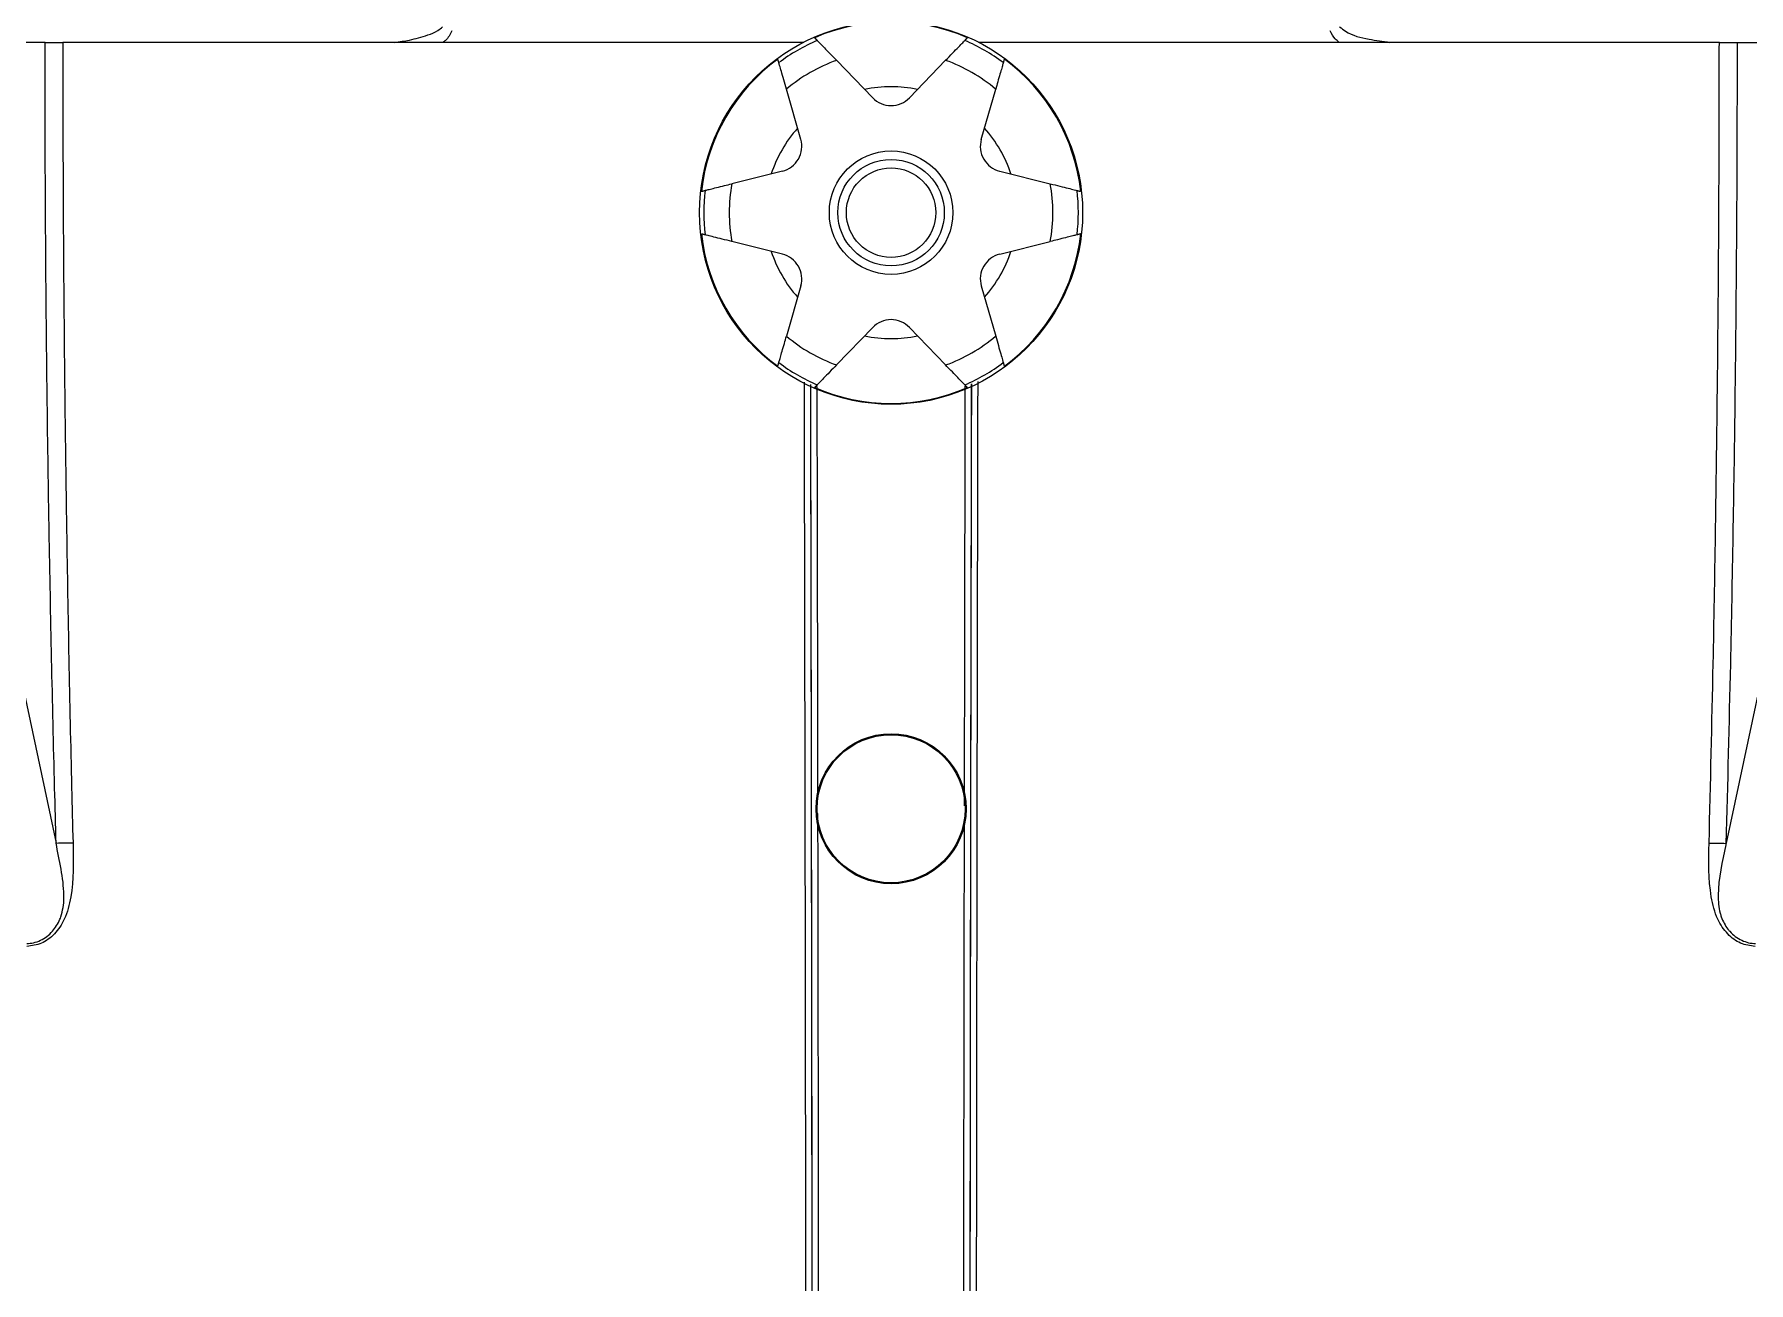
# Model space of a CAD drawing. Extents: x 2 to 136, y 1 to 99.
# Drawn here: x 55.184 to 59.211, y 7.912 to 10.844 of the extents above; entities that cross this region are included whole.
import ezdxf

# ---------------------------------------------------------------- set-up
doc = ezdxf.new("R2010")
doc.units = 0
doc.header["$MEASUREMENT"] = 0
doc.linetypes.add('SLD-Solid', pattern=[0])
doc.layers.add('OBJECT', color=7, linetype='CONTINUOUS')

msp = doc.modelspace()

# ---------------------------------------------------------------- linework, layer by layer
at = {"layer": 'OBJECT', "linetype": 'SLD-Solid', "lineweight": 15}
for p, q in [((55.2091, 10.8253), (55.2508, 10.8253)), ((56.991, 10.8253), (55.2508, 10.8253)), ((59.1419, 10.8253), (57.4017, 10.8253)), ((59.1419, 10.8253), (59.1836, 10.8253)), ((57.1532, 10.695), (57.0681, 10.7831)), ((57.2395, 10.695), (57.3246, 10.7831)), ((56.9844, 10.5975), (56.9506, 10.7152)), ((57.4083, 10.5975), (57.4421, 10.7152)), ((56.9412, 10.5228), (56.8224, 10.4931)), ((57.4515, 10.5228), (57.5703, 10.4931)), ((56.9412, 10.3279), (56.8224, 10.3575)), ((57.4515, 10.3279), (57.5703, 10.3575)), ((56.9844, 10.2531), (56.9506, 10.1354)), ((57.4083, 10.2531), (57.4421, 10.1354)), ((57.1532, 10.1556), (57.0681, 10.0676)), ((57.2395, 10.1556), (57.3246, 10.0676)), ((55.022, 9.9453), (55.2351, 8.9441)), ((59.3707, 9.9453), (59.1576, 8.9441))]:
    msp.add_line(p, q, dxfattribs=at)
for centre, radius in [((57.1964, 10.4253), 0.45), ((57.1964, 10.4253), 0.145), ((57.1964, 10.4253), 0.125), ((57.1964, 10.4253), 0.105), ((57.1964, 9.0253), 0.1762), ((57.1964, 9.0253), 0.1739)]:
    msp.add_circle(centre, radius, dxfattribs=at)
for centre, radius, start, end in [((57.1964, 10.4253), 0.4483, 66.4043, 113.5957), ((57.1964, 10.4253), 0.44, 113.1969, 126.8031), ((57.1964, 10.4253), 0.44, 53.1969, 66.8031), ((57.1964, 10.4253), 0.4483, 126.4043, 173.5957), ((57.1964, 10.4253), 0.38, 109.7185, 130.2815), ((57.1964, 10.4253), 0.38, 49.7185, 70.2815), ((57.1964, 10.4253), 0.4483, 6.4043, 53.5957), ((57.1964, 10.4253), 0.2958, 77.8905, 102.1095), ((57.1964, 10.7367), 0.06, 224, 316), ((57.1964, 10.4253), 0.2958, 137.8905, 162.1095), ((56.9267, 10.581), 0.06, 284, 16), ((57.466, 10.581), 0.06, 164, 256), ((57.1964, 10.4253), 0.2958, 17.8905, 42.1095), ((57.1964, 10.4253), 0.44, 173.1969, 186.8031), ((57.1964, 10.4253), 0.38, 169.7185, 190.2815), ((57.1964, 10.4253), 0.38, 349.7185, 10.2815), ((57.1964, 10.4253), 0.44, 353.1969, 6.8031), ((57.1964, 10.4253), 0.4483, 186.4043, 233.5957), ((57.1964, 10.4253), 0.4483, 306.4043, 353.5957), ((57.1964, 10.4253), 0.2958, 197.8905, 222.1095), ((56.9267, 10.2696), 0.06, 344, 76), ((57.466, 10.2696), 0.06, 104, 196), ((57.1964, 10.4253), 0.2958, 317.8905, 342.1095), ((57.1964, 10.114), 0.06, 44, 136), ((57.1964, 10.4253), 0.38, 229.7185, 250.2815), ((57.1964, 10.4253), 0.2958, 257.8905, 282.1095), ((57.1964, 10.4253), 0.38, 289.7185, 310.2815), ((57.1964, 10.4253), 0.44, 233.1969, 246.8031), ((57.1964, 10.4253), 0.44, 293.1969, 306.8031), ((57.1964, 10.4253), 0.4483, 246.4043, 293.5957)]:
    msp.add_arc(centre, radius, start, end, dxfattribs=at)
for points, knots in [([(56.0303, 10.8253), (56.0419, 10.8269), (56.0683, 10.8305), (56.1021, 10.8401), (56.1291, 10.8501), (56.1393, 10.8589), (56.1429, 10.8621)], [0, 0, 0, 0, 0.293555, 0.667633, 0.881097, 1, 1, 1, 1]), ([(56.1648, 10.8523), (56.1605, 10.844), (56.1551, 10.8333), (56.1459, 10.8267), (56.144, 10.8253)], [0, 0, 0, 0, 0.785747, 1, 1, 1, 1]), ([(58.2493, 10.8253), (58.2459, 10.8279), (58.2367, 10.8349), (58.2313, 10.8456), (58.2279, 10.8523)], [0, 0, 0, 0, 0.372713, 1, 1, 1, 1]), ([(58.2498, 10.8621), (58.2545, 10.8583), (58.2744, 10.8423), (58.3164, 10.8323), (58.3513, 10.8275), (58.3673, 10.8253)], [0, 0, 0, 0, 0.142491, 0.608093, 1, 1, 1, 1]), ([(55.2091, 10.8253), (55.1778, 10.8253), (55.1219, 10.8253), (55.066, 10.8253), (55.0414, 10.8253)], [0, 0, 0, 0, 0.56, 1, 1, 1, 1]), ([(55.2352, 8.944), (55.234, 8.9873), (55.2276, 9.2322), (55.2207, 9.5529), (55.2152, 9.9059), (55.2117, 10.2084), (55.2095, 10.5149), (55.2092, 10.7458), (55.2091, 10.8253)], [0, 0, 0, 0, 0.069093, 0.390745, 0.511364, 0.631984, 0.873208, 1, 1, 1, 1]), ([(55.2508, 10.8253), (55.2509, 10.7458), (55.2511, 10.5151), (55.2531, 10.2087), (55.2564, 9.9062), (55.2614, 9.5534), (55.2675, 9.2329), (55.2738, 8.988), (55.2749, 8.9447)], [0, 0, 0, 0, 0.126792, 0.368017, 0.488638, 0.609261, 0.930911, 1, 1, 1, 1]), ([(57.023, 10.8298), (57.0236, 10.8292), (57.0246, 10.8281), (57.0318, 10.8207), (57.0423, 10.8098), (57.055, 10.7967), (57.064, 10.7874), (57.0681, 10.7831)], [0, 0, 0, 0, 0.198026, 0.395861, 0.598898, 0.81482, 1, 1, 1, 1]), ([(57.3246, 10.7831), (57.33, 10.7887), (57.3409, 10.8), (57.3552, 10.8147), (57.3652, 10.8251), (57.3692, 10.8293), (57.3696, 10.8297), (57.3697, 10.8298)], [0, 0, 0, 0, 0.241746, 0.484005, 0.711796, 0.922051, 1, 1, 1, 1]), ([(59.1179, 8.9447), (59.1212, 9.0852), (59.1295, 9.4272), (59.1377, 9.971), (59.1415, 10.4574), (59.1418, 10.7422), (59.1419, 10.8253)], [0, 0, 0, 0, 0.224142, 0.545792, 0.867469, 1, 1, 1, 1]), ([(59.1836, 10.8253), (59.1835, 10.7422), (59.1832, 10.4573), (59.179, 9.9706), (59.1698, 9.4266), (59.1611, 9.0845), (59.1575, 8.944)], [0, 0, 0, 0, 0.132531, 0.454207, 0.77585, 1, 1, 1, 1]), ([(59.1836, 10.8253), (59.2149, 10.8253), (59.2708, 10.8253), (59.3267, 10.8253), (59.3513, 10.8253)], [0, 0, 0, 0, 0.56, 1, 1, 1, 1]), ([(56.9506, 10.7152), (56.9485, 10.7228), (56.9442, 10.7378), (56.9385, 10.7576), (56.9345, 10.7714), (56.9329, 10.777), (56.9328, 10.7775), (56.9327, 10.7776)], [0, 0, 0, 0, 0.241745, 0.484005, 0.711796, 0.922051, 1, 1, 1, 1]), ([(57.46, 10.7776), (57.4598, 10.7769), (57.4593, 10.7754), (57.4565, 10.7655), (57.4523, 10.751), (57.4473, 10.7335), (57.4437, 10.721), (57.4421, 10.7152)], [0, 0, 0, 0, 0.198026, 0.39586, 0.598898, 0.81482, 1, 1, 1, 1]), ([(56.7594, 10.4774), (56.7602, 10.4776), (56.7616, 10.478), (56.7716, 10.4805), (56.7863, 10.4841), (56.804, 10.4886), (56.8166, 10.4917), (56.8224, 10.4931)], [0, 0, 0, 0, 0.198026, 0.395861, 0.598898, 0.81482, 1, 1, 1, 1]), ([(57.5703, 10.4931), (57.5779, 10.4912), (57.5931, 10.4875), (57.613, 10.4825), (57.627, 10.479), (57.6326, 10.4776), (57.6331, 10.4775), (57.6333, 10.4774)], [0, 0, 0, 0, 0.241745, 0.484005, 0.711795, 0.922051, 1, 1, 1, 1]), ([(56.8224, 10.3575), (56.8148, 10.3594), (56.7996, 10.3632), (56.7797, 10.3681), (56.7657, 10.3716), (56.7601, 10.373), (56.7596, 10.3731), (56.7594, 10.3732)], [0, 0, 0, 0, 0.241745, 0.484005, 0.711795, 0.922051, 1, 1, 1, 1]), ([(57.6333, 10.3732), (57.6325, 10.373), (57.6311, 10.3726), (57.6211, 10.3701), (57.6064, 10.3665), (57.5887, 10.3621), (57.5761, 10.3589), (57.5703, 10.3575)], [0, 0, 0, 0, 0.198026, 0.395861, 0.598898, 0.81482, 1, 1, 1, 1]), ([(56.9327, 10.073), (56.933, 10.0737), (56.9334, 10.0752), (56.9362, 10.0851), (56.9404, 10.0996), (56.9454, 10.1172), (56.949, 10.1296), (56.9506, 10.1354)], [0, 0, 0, 0, 0.198026, 0.39586, 0.598898, 0.81482, 1, 1, 1, 1]), ([(57.4421, 10.1354), (57.4442, 10.1279), (57.4485, 10.1128), (57.4542, 10.093), (57.4582, 10.0792), (57.4598, 10.0737), (57.4599, 10.0731), (57.46, 10.073)], [0, 0, 0, 0, 0.241745, 0.484005, 0.711795, 0.922051, 1, 1, 1, 1]), ([(57.0681, 10.0676), (57.0627, 10.0619), (57.0518, 10.0506), (57.0375, 10.0359), (57.0275, 10.0255), (57.0235, 10.0214), (57.0231, 10.021), (57.023, 10.0208)], [0, 0, 0, 0, 0.241745, 0.484005, 0.711796, 0.922051, 1, 1, 1, 1]), ([(57.3697, 10.0208), (57.3691, 10.0214), (57.3681, 10.0225), (57.3609, 10.0299), (57.3504, 10.0408), (57.3378, 10.0539), (57.3287, 10.0632), (57.3246, 10.0676)], [0, 0, 0, 0, 0.198026, 0.395861, 0.598898, 0.81482, 1, 1, 1, 1]), ([(57.3999, 10.0289), (57.3994, 9.7853), (57.3981, 9.1777), (57.3968, 8.2067), (57.3958, 7.1159), (57.3954, 6.026), (57.3956, 5.3009), (57.3958, 4.9383)], [0, 0, 0, 0, 0.143196, 0.357195, 0.571195, 0.785598, 1, 1, 1, 1]), ([(56.997, 4.9383), (56.997, 4.9483), (56.997, 4.9979), (56.9971, 5.2065), (56.9972, 5.7235), (56.9972, 6.5201), (56.9966, 7.6357), (56.9953, 8.8047), (56.9935, 9.655), (56.9928, 10.0268)], [0, 0, 0, 0, 0.00588, 0.029402, 0.123491, 0.311676, 0.499928, 0.781341, 1, 1, 1, 1]), ([(57.0069, 10.0219), (57.0076, 9.6793), (57.0092, 8.8853), (57.0106, 7.64), (57.0114, 6.2867), (57.0111, 5.3867), (57.011, 4.9366)], [0, 0, 0, 0, 0.201651, 0.467255, 0.733627, 1, 1, 1, 1]), ([(57.0119, 4.94), (57.012, 5.3745), (57.0123, 6.2434), (57.0116, 7.5521), (57.0102, 8.8116), (57.0086, 9.6357), (57.0078, 10.0216)], [0, 0, 0, 0, 0.257341, 0.514682, 0.77272, 1, 1, 1, 1]), ([(57.0221, 10.0167), (57.0224, 9.8573), (57.0231, 9.5352), (57.0236, 9.2132), (57.0238, 9.0506)], [0, 0, 0, 0, 0.494782, 1, 1, 1, 1]), ([(57.3849, 10.0231), (57.3841, 9.6379), (57.3825, 8.8157), (57.3811, 7.5568), (57.3804, 6.2469), (57.3807, 5.3757), (57.3808, 4.94)], [0, 0, 0, 0, 0.226812, 0.484077, 0.742038, 1, 1, 1, 1]), ([(57.3818, 4.9366), (57.3816, 5.4248), (57.3813, 6.401), (57.3823, 7.8723), (57.3838, 9.0801), (57.3854, 9.7981), (57.3859, 10.0235)], [0, 0, 0, 0, 0.288813, 0.577626, 0.867429, 1, 1, 1, 1]), ([(57.0239, 9.0139), (57.0241, 8.8689), (57.0249, 8.404), (57.0258, 7.4914), (57.0265, 6.2769), (57.0262, 5.3845), (57.026, 4.9383)], [0, 0, 0, 0, 0.106448, 0.341316, 0.670658, 1, 1, 1, 1]), ([(57.3667, 4.9383), (57.3667, 4.9483), (57.3666, 4.9979), (57.3665, 5.2065), (57.3663, 5.7235), (57.3663, 6.5201), (57.367, 7.6061), (57.3677, 8.431), (57.3687, 8.937), (57.3688, 8.9942)], [0, 0, 0, 0, 0.007373, 0.036867, 0.154842, 0.390842, 0.626842, 0.957772, 1, 1, 1, 1]), ([(55.1662, 8.7088), (55.1662, 8.7088), (55.1764, 8.7088), (55.1996, 8.714), (55.2268, 8.7346), (55.2407, 8.757), (55.2507, 8.7832), (55.2537, 8.8028), (55.2533, 8.8406), (55.2479, 8.8834), (55.2389, 8.9244), (55.2351, 8.9441), (55.2351, 8.9441)], [0, 0, 0, 0, 0.000009, 0.138314, 0.276605, 0.396732, 0.417142, 0.570177, 0.591105, 0.795128, 0.999992, 1, 1, 1, 1]), ([(55.2749, 8.9447), (55.2749, 8.9435), (55.2759, 8.9012), (55.2768, 8.8394), (55.258, 8.7673), (55.2328, 8.7297), (55.2016, 8.7066), (55.1782, 8.7034), (55.1666, 8.7018)], [0, 0, 0, 0, 0.01186, 0.400275, 0.577865, 0.721206, 0.860696, 1, 1, 1, 1]), ([(55.2749, 8.9447), (55.2687, 8.9447), (55.2565, 8.9445), (55.2423, 8.9442), (55.2352, 8.944)], [0, 0, 0, 0, 0.500002, 1, 1, 1, 1]), ([(59.2261, 8.7018), (59.2145, 8.7034), (59.1913, 8.7067), (59.16, 8.7298), (59.1347, 8.7673), (59.1156, 8.8408), (59.1169, 8.9022), (59.1179, 8.9447)], [0, 0, 0, 0, 0.138669, 0.277419, 0.423115, 0.599885, 1, 1, 1, 1]), ([(59.1179, 8.9447), (59.124, 8.9447), (59.1363, 8.9445), (59.1504, 8.9442), (59.1575, 8.944)], [0, 0, 0, 0, 0.500002, 1, 1, 1, 1]), ([(59.1576, 8.9441), (59.1576, 8.9441), (59.1574, 8.943), (59.1493, 8.9021), (59.1361, 8.8483), (59.1405, 8.7905), (59.1489, 8.7635), (59.1567, 8.7488), (59.1728, 8.7297), (59.1933, 8.7141), (59.2164, 8.7088), (59.2266, 8.7088), (59.2266, 8.7088)], [0, 0, 0, 0, 0.000008, 0.011235, 0.408406, 0.550964, 0.581776, 0.700642, 0.724685, 0.862389, 0.999991, 1, 1, 1, 1])]:
    msp.add_open_spline(points, degree=3, knots=knots, dxfattribs=at)
for points in [[(57.0169, 10.8361), (57.023, 10.8298)], [(57.3697, 10.8298), (57.3758, 10.8361)], [(56.9327, 10.7776), (56.9303, 10.7861)], [(57.4624, 10.7861), (57.46, 10.7776)], [(56.7509, 10.4753), (56.7594, 10.4774)], [(57.6333, 10.4774), (57.6418, 10.4753)], [(56.7594, 10.3732), (56.7509, 10.3753)], [(57.6418, 10.3753), (57.6333, 10.3732)], [(56.9303, 10.0645), (56.9327, 10.073)], [(57.46, 10.073), (57.4624, 10.0645)], [(57.023, 10.0208), (57.0169, 10.0145)], [(57.3689, 9.0325), (57.3707, 10.0176)], [(57.3758, 10.0145), (57.3697, 10.0208)], [(55.2351, 8.9441), (55.2352, 8.944)], [(59.1575, 8.944), (59.1576, 8.9441)]]:
    msp.add_open_spline(points, degree=1, dxfattribs=at)

doc.saveas('drawing.dxf')
